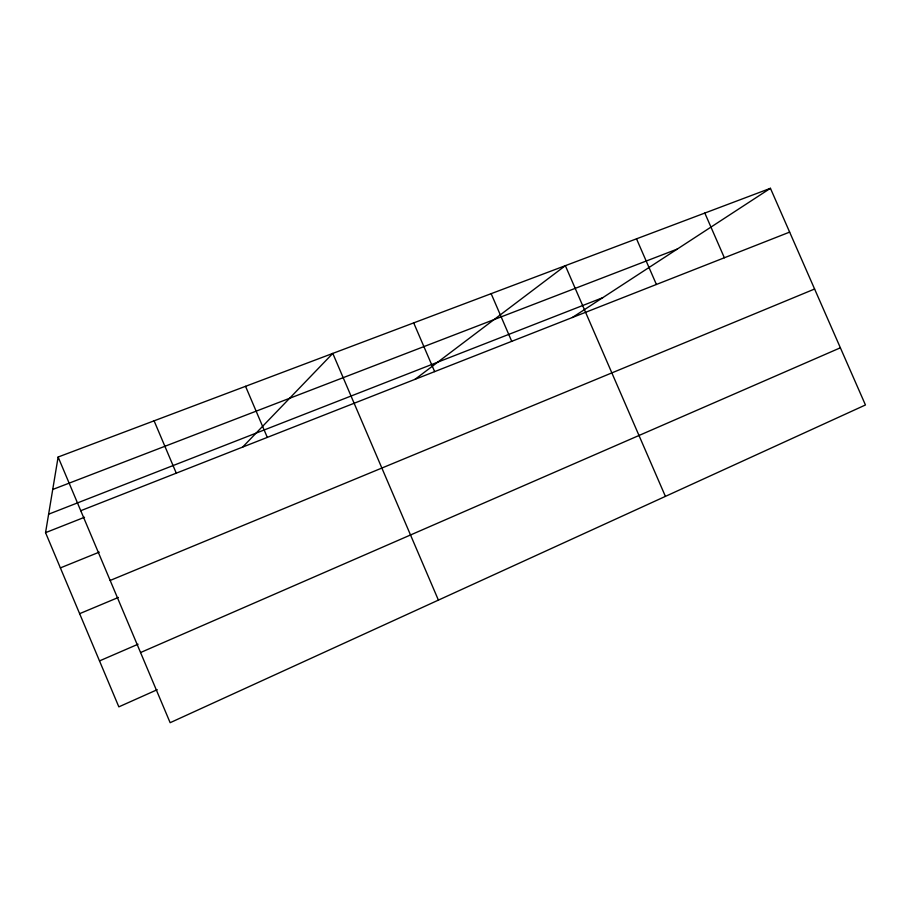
<?xml version="1.0" encoding="UTF-8"?>
<svg xmlns="http://www.w3.org/2000/svg" width="911" height="911" viewBox="0 0 911 911"><rect width="100%" height="100%" fill="white"/><g stroke="black" fill="none" stroke-linecap="round" stroke-linejoin="round"><path stroke-width="1.37" d="M157.239 689.695L118.84 706.856L45.55 532.662L58.122 457.026L770.433 188.304L865.45 404.974L170.141 722.696L58.122 457.026M242.633 447.096L332.788 353.411L438.407 600.121M414.995 379.363L565.355 265.67L665.406 496.381M572.359 317.506L770.433 188.304M140.556 652.538L840.375 347.797M99.504 660.908L138.062 644.214M79.633 613.672L118.35 597.457M110.163 580.455L814.605 289.015M60.377 567.906L99.242 552.146M45.55 532.662L84.529 517.266M80.749 510.707L789.643 232.111M48.625 514.191L602.74 297.692M52.736 489.469L677.249 249.09M704.818 213.049L724.359 257.767M636.516 238.819L656.398 284.471M491.154 293.661L511.731 341.329M413.696 322.881L434.649 371.62M245.549 386.321L267.299 437.382M154.096 420.825L176.279 473.162"/></g></svg>
